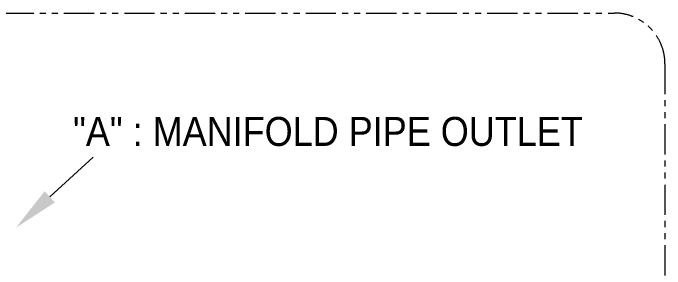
# Model space of a CAD drawing. Extents: x -1315200 to -1014507, y 2616811 to 2674779.
# Drawn here: x -1228477 to -1225909, y 2650537 to 2651545 of the extents above; entities that cross this region are included whole.
import ezdxf

# ---------------------------------------------------------------- set-up
doc = ezdxf.new("R2010")
doc.units = 0
doc.header["$LTSCALE"] = 25
doc.header["$MEASUREMENT"] = 0
doc.linetypes.add('PHANTOM2', pattern=[31.75, 15.875, -3.175, 3.175, -3.175, 3.175, -3.175])
doc.layers.get('0').update_dxf_attribs({"linetype": 'CONTINUOUS', "lineweight": 9})
doc.layers.add('0.3 Text', color=7, linetype='CONTINUOUS')
doc.styles.get("Standard").update_dxf_attribs({"font": '', "width": 0.95, "height": 250})
doc.styles.get('Standard').set_extended_font_data('Gulim')

msp = doc.modelspace()

# ---------------------------------------------------------------- linework, layer by layer
at = {"color": 9, "linetype": 'PHANTOM2', "ltscale": 0.3}
for p, q in [((-1229705.4, 2651545.1), (-1226109.4, 2651545.1)), ((-1225909.4, 2651345.1), (-1225909.4, 2648788.6))]:
    msp.add_line(p, q, dxfattribs=at)
at = {"color": 9}
msp.add_lwpolyline([(-1228332.4, 2650820.9), (-1228160.8, 2650977.5)], dxfattribs=at)
at = {"color": 9, "linetype": 'PHANTOM2', "ltscale": 0.3}
msp.add_arc((-1226109.4, 2651345.1), 200, 0, 90, dxfattribs=at)
at = {"color": 9}
msp.add_solid([(-1228312.2, 2650798.8), (-1228465.4, 2650699.6), (-1228352.6, 2650843.1)], dxfattribs=at)

# ---------------------------------------------------------------- texts
at = {"layer": '0.3 Text', "color": 9, "linetype": 'Continuous', "width": 0.95}
msp.add_text('"A" : MANIFOLD PIPE OUTLET', height=114.124, dxfattribs=at).set_placement((-1228240.6, 2651021.6))

doc.saveas('drawing.dxf')
